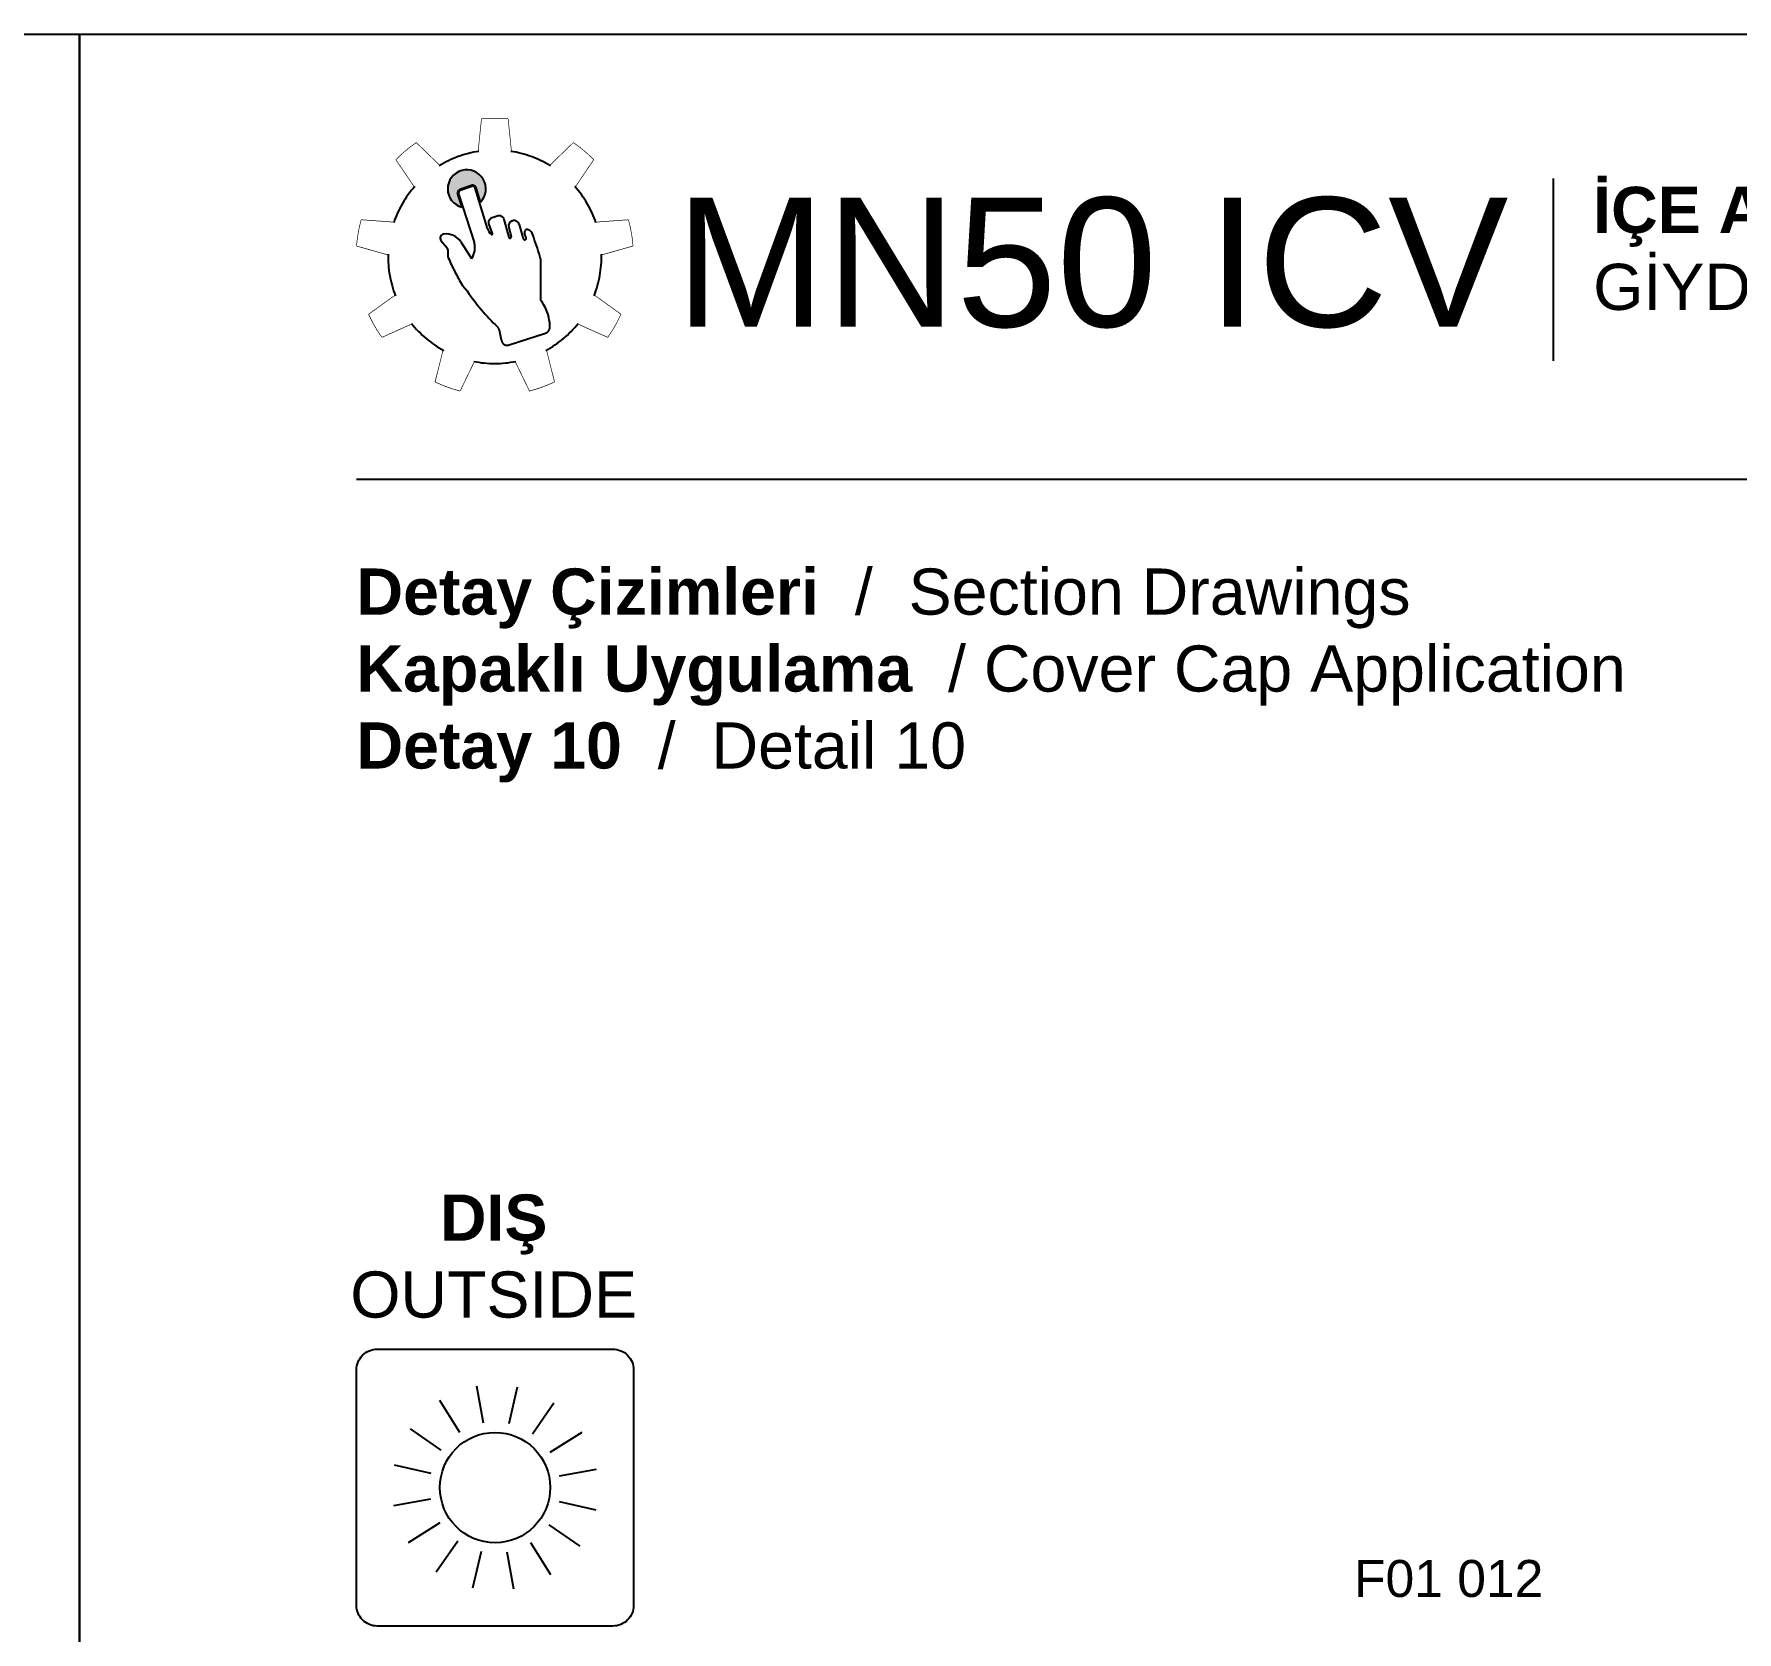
# Model space of a CAD drawing. Header units: millimetres. Extents: x 12 to 3612, y 18 to 315.
# Drawn here: x 2350 to 2442.2, y 228.3 to 314.9 of the extents above; entities that cross this region are included whole.
import ezdxf

# ---------------------------------------------------------------- set-up
doc = ezdxf.new("R2010")
doc.units = ezdxf.units.MM
doc.linetypes.add('CENTER', pattern=[2, 1.25, -0.25, 0.25, -0.25])
for name, color, linetype in [('Aksesuar', 7, 'Continuous'), ('antet_k', 7, 'Continuous'), ('yazı_numara_k', 11, 'Continuous')]:
    doc.layers.add(name, color=color, linetype=linetype)
doc.styles.get("Standard").update_dxf_attribs({"font": 'arial.ttf'})

# ---------------------------------------------------------------- blocks, each defined once
blk = doc.blocks.new('CARKKK')
at = {"true_color": 0xfed100}
h = blk.add_hatch(color=40, dxfattribs=at)
h.dxf.hatch_style = 1
edge = h.paths.add_edge_path()
edge.add_arc((1483.075, 1300.177), 1.031, 316.14169, 614.79746)
edge.add_line((1482.805, 1299.183), (1482.579, 1299.883))
edge.add_arc((1482.771, 1299.947), 0.202, 109.90234, 198.4057, ccw=False)
edge.add_line((1482.702, 1300.137), (1483.323, 1300.361))
edge.add_arc((1483.391, 1300.171), 0.202, 16.74854, 109.90234, ccw=False)
edge.add_line((1483.585, 1300.23), (1483.819, 1299.463))
at = {"color": 0}
for p, q in [((1485.348, 1298.098), (1485.479, 1297.574)), ((1485.53, 1298.44), (1485.544, 1298.445)), ((1485.919, 1298.25), (1486.136, 1297.465)), ((1481.677, 1297.379), (1482.015, 1296.986)), ((1482.755, 1297.305), (1483.337, 1296.404)), ((1486.295, 1297.518), (1486.206, 1297.781)), ((1486.7, 1297.537), (1486.651, 1297.69)), ((1482.049, 1296.889), (1482.043, 1296.598))]:
    blk.add_line(p, q, dxfattribs=at)
at = {"color": 0, "linetype": 'CENTER', "ltscale": 12}
for p, q in [((1487.071, 1296.383), (1487.071, 1294.155)), ((1482.838, 1294.95), (1483.1, 1294.65)), ((1484.958, 1291.979), (1484.842, 1292.522)), ((1485.379, 1291.731), (1487.329, 1292.355))]:
    blk.add_line(p, q, dxfattribs=at)
at = {"color": 0, "linetype": 'CENTER', "ltscale": 12, "const_width": 0.0361}
for points in [[(1483.871, 1303.97), (1483.69, 1302.201)], [(1485.315, 1303.97), (1485.495, 1302.201)], [(1480.341, 1302.686), (1481.617, 1301.447)], [(1488.844, 1302.686), (1487.568, 1301.447)], [(1479.235, 1301.758), (1480.234, 1300.286)], [(1489.95, 1301.758), (1488.951, 1300.286)], [(1477.358, 1298.505), (1479.131, 1298.376)], [(1491.828, 1298.505), (1490.054, 1298.376)], [(1477.107, 1297.083), (1478.817, 1296.598)], [(1492.078, 1297.083), (1490.368, 1296.598)], [(1477.759, 1293.385), (1479.201, 1294.425)], [(1491.426, 1293.385), (1489.985, 1294.425)], [(1478.481, 1292.134), (1480.103, 1292.862)], [(1490.704, 1292.134), (1489.082, 1292.862)], [(1481.358, 1289.72), (1481.793, 1291.444)], [(1482.715, 1289.226), (1483.489, 1290.827)], [(1486.47, 1289.226), (1485.696, 1290.827)], [(1487.827, 1289.72), (1487.392, 1291.444)]]:
    blk.add_lwpolyline(points, dxfattribs=at)
for points in [[(1485.315, 1303.97, 0.048189), (1483.871, 1303.97)], [(1480.341, 1302.686, 0.048189), (1479.235, 1301.758)], [(1489.95, 1301.758, 0.048189), (1488.844, 1302.686)], [(1483.726, 1302.207, 0.099576), (1481.586, 1301.428)], [(1487.6, 1301.428, 0.099576), (1485.459, 1302.207)], [(1480.258, 1300.314, 0.099576), (1479.119, 1298.341)], [(1490.066, 1298.341, 0.099576), (1488.927, 1300.314)], [(1477.358, 1298.505, 0.048189), (1477.107, 1297.083)], [(1492.078, 1297.083, 0.048189), (1491.828, 1298.505)], [(1478.818, 1296.635, 0.099576), (1479.214, 1294.391)], [(1489.971, 1294.391, 0.099576), (1490.367, 1296.635)], [(1477.759, 1293.385, 0.048189), (1478.481, 1292.134)], [(1490.704, 1292.134, 0.048189), (1491.426, 1293.385)], [(1480.08, 1292.891, 0.099576), (1481.825, 1291.426)], [(1487.36, 1291.426, 0.099576), (1489.105, 1292.891)], [(1483.454, 1290.834, 0.099576), (1485.732, 1290.834)], [(1481.358, 1289.72, 0.048189), (1482.715, 1289.226)], [(1486.47, 1289.226, 0.048189), (1487.827, 1289.72)]]:
    blk.add_lwpolyline(points, format="xyb", dxfattribs=at)
at = {"color": 0}
for points in [[(1483.819, 1299.463), (1483.585, 1300.23, 0.430429), (1483.323, 1300.361), (1482.702, 1300.137, 0.406583), (1482.579, 1299.883), (1482.805, 1299.183)], [(1484.195, 1298.029), (1483.53, 1300.213, 0.430609), (1483.342, 1300.307), (1482.722, 1300.083, 0.407114), (1482.634, 1299.901), (1483.476, 1297.284)], [(1484.46, 1297.76), (1484.286, 1298.248, -0.427614), (1484.456, 1298.629), (1484.715, 1298.722, -0.436222), (1485.091, 1298.527), (1485.36, 1297.554)]]:
    blk.add_lwpolyline(points, format="xyb", dxfattribs=at)
at = {"color": 0, "linetype": 'CENTER', "ltscale": 12}
for centre, radius, start, end in [((1484.593, 1296.496), 5.776, 98.62693, 121.37307), ((1484.593, 1296.496), 5.776, 58.62693, 81.37307), ((1484.593, 1296.496), 5.776, 138.62693, 161.37307), ((1484.593, 1296.496), 5.776, 18.62693, 41.37307), ((1484.593, 1296.496), 5.776, 178.62693, 201.37307), ((1482.404, 1296.59), 0.361, 178.71462, 203.60761), ((1494.722, 1301.974), 13.804, 203.60761, 210.58473), ((1484.593, 1296.496), 5.776, 338.62693, 1.37307), ((1492.586, 1300.984), 11.406, 213.73814, 226.5208), ((1485.185, 1292.684), 2.392, 0.41134, 37.94593), ((1484.593, 1296.496), 5.776, 218.62693, 241.37307), ((1484.489, 1292.446), 0.361, 12.1436, 46.5208), ((1487.216, 1292.698), 0.361, 288.21349, 0.41134), ((1484.593, 1296.496), 5.776, 298.62693, 321.37307), ((1485.255, 1292.002), 0.298, 184.37739, 294.6195), ((1484.593, 1296.496), 5.776, 258.62693, 281.37307)]:
    blk.add_arc(centre, radius, start, end, dxfattribs=at)
at = {"color": 40, "true_color": 0xfed100}
blk.add_arc((1483.075, 1300.177), 1.031, 316.14169, 254.79746, dxfattribs=at)
at = {"color": 0}
for centre, radius, start, end in [((1484.986, 1298.3), 0.836, 198.8925, 224.38547), ((1485.628, 1298.168), 0.289, 109.71872, 194.0454), ((1485.641, 1298.173), 0.289, 15.44715, 109.71872), ((1486.343, 1297.827), 0.144, 68.77872, 198.56835), ((1486.239, 1297.558), 0.433, 17.73201, 68.77872), ((1481.838, 1297.517), 0.212, 89.79203, 220.65662), ((1481.961, 1296.789), 0.947, 32.71287, 97.39767), ((1482.495, 1296.989), 1.025, 325.21664, 16.72035), ((1484.419, 1297.745), 0.0433, 224.38547, 19.64713), ((1485.419, 1297.565), 0.0601, 190.34723, 18.7372), ((1486.213, 1297.499), 0.084, 203.90761, 12.84519), ((1471.266, 1291.935), 16.419, 15.72033, 19.95046), ((1481.905, 1296.892), 0.144, 358.71462, 40.65662)]:
    blk.add_arc(centre, radius, start, end, dxfattribs=at)
blk = doc.blocks.new('LOGO-1')
blk.add_line((948.199, 1850.816), (948.199, 1840.948))
at = {"color": 7}
blk.add_line((1063.417, 1834.519), (883.417, 1834.519), dxfattribs=at)
at = {"color": 0}
blk.add_blockref('CARKKK', (-593.689, 550.086), dxfattribs=at)
at = {"width": 80.56077, "attachment_point": 1}
for s, insert, char_height in [('{\\pxi3.38364;\\fArial Unicode MS|b1|i0|c162|p34;İÇE AÇILIR GİZLİ KANAT\\fArial Unicode MS|b0|i0|c162|p34;\\PGİYDİRME CEPHE SİSTEMİ}', (941.905, 1850.374), 2.5), ('{\\pxi3.38364;\\fArial Unicode MS|b0|i0|c162|p34;MN50 ICV}', (876.995, 1849.794), 7)]:
    blk.add_mtext(s, dxfattribs=dict(at, insert=insert, char_height=char_height))
blk = doc.blocks.new('MN50 ICV SİP. KAT. SYF.')
at = {"layer": 'antet_k', "color": 252}
blk.add_lwpolyline([(196.737, 36.054), (196.737, 333.054), (406.737, 333.054), (406.737, 36.054)], close=True, dxfattribs=at)
at = {"color": 0}
blk.add_blockref('LOGO-1', (-671.684, -1525.595), dxfattribs=at)
blk = doc.blocks.new('cerceve')
at = {"color": 0}
blk.add_lwpolyline([(179668.63, 32143.72), (179685.63, 32143.72, -0.414214), (179687.13, 32142.22), (179687.13, 32125.22, -0.414214), (179685.63, 32123.72), (179668.63, 32123.72, -0.414214), (179667.13, 32125.22), (179667.13, 32142.22, -0.414214)], format="xyb", close=True, dxfattribs=at)
blk = doc.blocks.new('guneş')
at = {"color": 7}
for p, q in [((293.335, 227.921), (292.973, 229.927)), ((294.721, 227.896), (295.178, 229.883)), ((292.051, 227.417), (290.97, 229.145)), ((295.986, 227.345), (297.148, 229.019)), ((291.054, 226.455), (289.379, 227.618)), ((296.947, 226.347), (298.675, 227.428)), ((290.502, 225.19), (288.516, 225.648)), ((297.452, 225.063), (299.458, 225.425)), ((290.477, 223.805), (288.471, 223.443)), ((297.426, 223.677), (299.413, 223.22)), ((290.981, 222.521), (289.253, 221.439)), ((296.875, 222.413), (298.55, 221.25)), ((291.943, 221.523), (290.781, 219.849)), ((295.878, 221.451), (296.959, 219.723)), ((293.208, 220.972), (292.751, 218.985)), ((294.594, 220.946), (294.955, 218.94))]:
    blk.add_line(p, q, dxfattribs=at)
blk.add_circle((293.964, 224.434), 2.987, dxfattribs=at)
blk = doc.blocks.new('dış_ikon')
at = {"color": 9, "xscale": 0.75, "yscale": 0.75, "zscale": 0.75}
blk.add_blockref('cerceve', (-134741.555, -24767.904), dxfattribs=at)
at = {"color": 6}
blk.add_blockref('guneş', (-277.673, -892.045), dxfattribs=at)
blk = doc.blocks.new('D.G.1A')
at = {"color": 250}
blk.add_blockref('dış_ikon', (708.588, 4359.672), dxfattribs=at)
blk.add_blockref('dış_ikon', (708.588, 4359.672), dxfattribs=at)
at = {"layer": 'yazı_numara_k', "color": 9, "true_color": 0xe4c9af, "insert": (732.494, 3707.931), "char_height": 2.5, "width": 15.37833, "attachment_point": 3}
blk.add_mtext('{\\pxqc;\\fArial Unicode MS|b1|i0|c162|p34;{\\C7;DIŞ\\fArial Unicode MS|b0|i0|c162|p34;\\POUTSIDE}}', dxfattribs=at)

msp = doc.modelspace()

# ---------------------------------------------------------------- block references
for name, p in [('MN50 ICV SİP. KAT. SYF.', (1945.735, -18.174)), ('D.G.1A', (1650.09, -3455.901))]:
    msp.add_blockref(name, p)
at = {"layer": 'Aksesuar', "color": 0}
msp.add_blockref('MN50 ICV SİP. KAT. SYF.', (2155.735, -18.174), dxfattribs=at)

# ---------------------------------------------------------------- texts
at = {"color": 0, "ltscale": 0.5, "insert": (2435.291, 230.207), "char_height": 2, "width": 17.3969, "attachment_point": 9}
msp.add_mtext('{\\pxqc;\\fArial|b0|i0|c162|p34;F01 012}', dxfattribs=at)
at = {"layer": 'yazı_numara_k', "color": 7, "insert": (2367.469, 285.934), "char_height": 2.5, "attachment_point": 1}
msp.add_mtext('{\\fArial Unicode MS|b1|i0|c162|p34;Detay Çizimleri  \\fArial Unicode MS|b0|i0|c162|p34;/  Section Drawings\\P\\fArial Unicode MS|b1|i0|c162|p34;Kapaklı Uygulama \\fArial Unicode MS|b0|i0|c162|p34; / Cover Cap Application\\P\\fArial Unicode MS|b1|i0|c162|p34;Detay 10\\fArial Unicode MS|b0|i0|c162|p34;  /  Detail 10}', dxfattribs=at)

doc.saveas('drawing.dxf')
